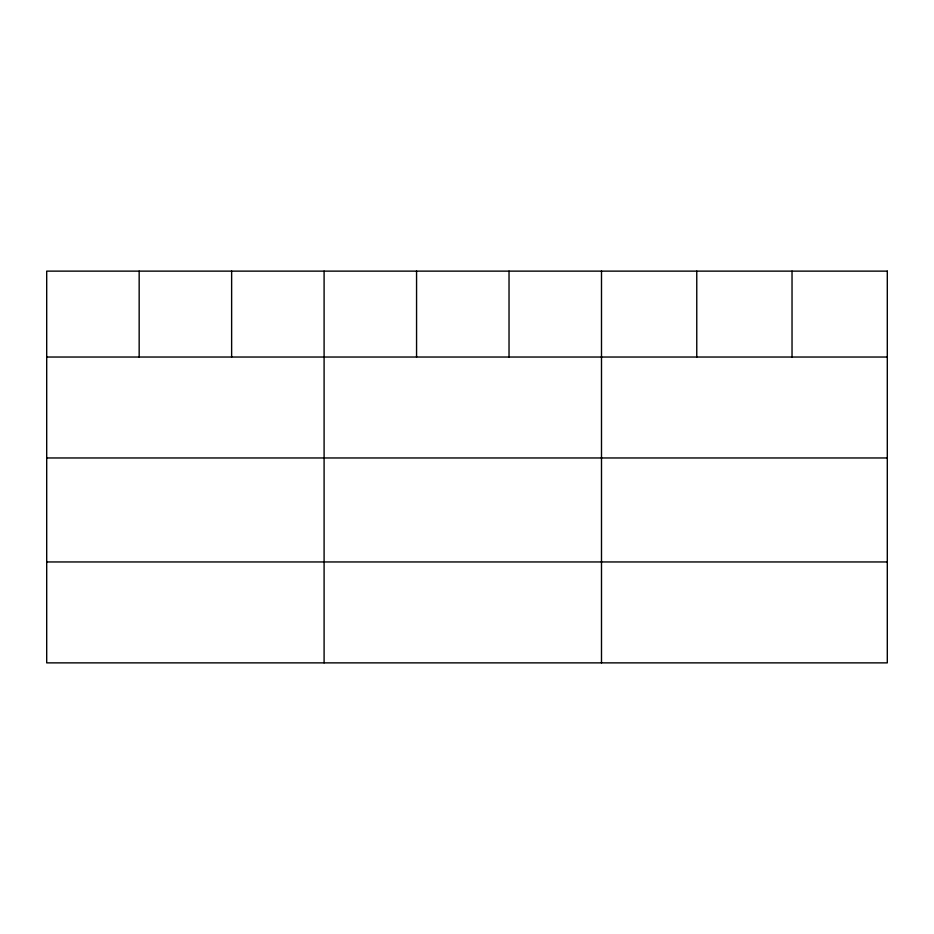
<?xml version="1.0" encoding="UTF-8"?>
<svg xmlns="http://www.w3.org/2000/svg" width="934" height="934" viewBox="0 0 934 934"><rect width="100%" height="100%" fill="white"/><g stroke="black" fill="none" stroke-linecap="round" stroke-linejoin="round"><path stroke-width="1.4" d="M46.7 357.033L887.3 357.033M46.7 457.964L887.3 457.964M46.7 561.953L887.3 561.953M792.032 271.129L792.032 357.033M696.764 271.129L696.764 357.033M601.496 271.129L601.496 662.871M509.03 271.129L509.03 357.033M416.564 271.129L416.564 357.033M324.098 271.129L324.098 662.871M231.632 271.129L231.632 357.033M139.166 271.129L139.166 357.033M887.3 271.129L46.7 271.129L46.7 662.871L887.3 662.871L887.3 271.129"/></g></svg>
